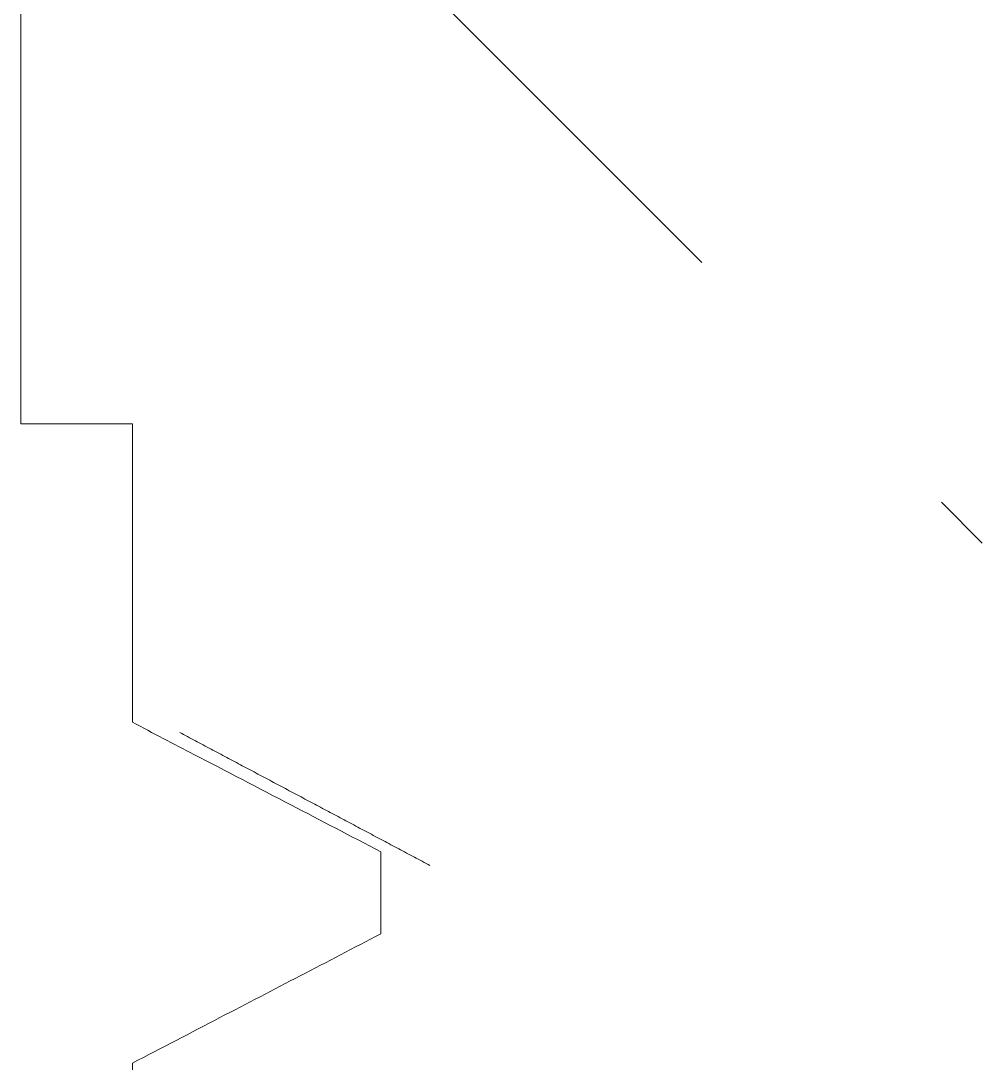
# Model space of a CAD drawing. Extents: x 10170 to 11010, y -16669 to -16075.
# Drawn here: x 10354.938 to 10359.439, y -16512.414 to -16507.539 of the extents above; entities that cross this region are included whole.
import ezdxf

# ---------------------------------------------------------------- set-up
doc = ezdxf.new("R2010")
doc.units = 0
doc.header["$MEASUREMENT"] = 0
doc.linetypes.add('HIDDEN2', pattern=[4.7625, 3.175, -1.5875])
doc.layers.get('0').update_dxf_attribs({"linetype": 'CONTINUOUS'})
doc.layers.add('1', color=4, linetype='HIDDEN2', lineweight=13)

# ---------------------------------------------------------------- blocks, each defined once
blk = doc.blocks.new('HATCH37')
at = {"color": 6, "lineweight": 13}
blk.add_line((233.108, 568.9632), (236.6661, 565.4051), dxfattribs=at)

msp = doc.modelspace()

# ---------------------------------------------------------------- linework, layer by layer
at = {"layer": '1', "color": 7, "linetype": 'Continuous', "lineweight": 18}
for p, q in [((10354.9385, -16509.42325), (10354.9385, -16506.42325)), ((10355.46101, -16509.42325), (10354.9385, -16509.42325)), ((10355.46101, -16510.82005), (10355.46101, -16509.42325)), ((10356.62305, -16511.8098), (10356.62305, -16511.42522)), ((10355.46101, -16512.63005), (10355.46101, -16512.41443))]:
    msp.add_line(p, q, dxfattribs=at)
for points, knots in [([(10356.62305, -16511.42522), (10356.48281, -16511.35218), (10356.34258, -16511.27915), (10356.05118, -16511.12739), (10355.90001, -16511.04866), (10355.6529, -16510.91998), (10355.55695, -16510.87001), (10355.46101, -16510.82005)], [0, 0, 0, 0, 0.3620432, 0.3620432, 0.7523097, 0.7523097, 1, 1, 1, 1]), ([(10355.46101, -16512.41443), (10355.59755, -16512.34339), (10355.73408, -16512.27234), (10356.12143, -16512.0708), (10356.37224, -16511.9403), (10356.62305, -16511.8098)], [0, 0, 0, 0, 0.3524944, 0.3524944, 1, 1, 1, 1])]:
    msp.add_open_spline(points, degree=3, knots=knots, dxfattribs=at)
msp.add_open_spline([(10355.68226, -16510.86761), (10356.26831, -16511.17865), (10356.8537, -16511.48971)], degree=2, dxfattribs=at)

# ---------------------------------------------------------------- block references
at = {"layer": '1', "color": 6, "linetype": 'Continuous', "lineweight": 13}
msp.add_blockref('HATCH37', (10122.77258, -17075.38643), dxfattribs=at)

doc.saveas('drawing.dxf')
